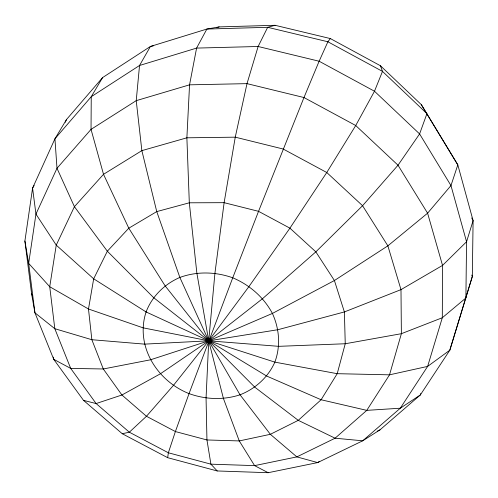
<?xml version="1.0" encoding="UTF-8"?>
<svg xmlns="http://www.w3.org/2000/svg" width="498" height="498" viewBox="0 0 498 498"><rect width="100%" height="100%" fill="white"/><g stroke="black" fill="none" stroke-linecap="round" stroke-linejoin="round"><path stroke-width="0.75" d="M167.67 457.687L168.355 452.782L175.389 431.561L189.047 393.607L232.74 277.797L258.543 211.326L303.973 97.533L319.137 61.229L327.896 41.77L330.355 38.564L380.466 65.767L421.302 104.624L457.811 164.85L473.1 220.608L472.322 276.496L449.825 350.187L420.306 394.989L379.986 429.861L362.687 440.805L317.656 462.586L268.173 472.708L217.221 470.959L167.67 457.687L122.259 433.727L83.515 400.373L53.74 359.338L34.935 312.806L31.617 293.92L24.9 241.032L32.575 188.132L54.942 138.78L66.545 119.464L102.594 77.582L150.427 46.457L206.875 29.052L219.139 26.911L275.058 25.292L330.355 38.564M420.754 393.526L420.306 394.989L400.292 408.211L362.687 440.805L335.092 438.203L298.265 420.343L254.777 387.164L208.718 340.825L165.093 285.815L128.795 228.196L103.516 174.312L91.034 129.38L91.246 96.712L102.594 77.582M65.269 122.271L66.545 119.464M34.132 185.524L32.575 188.132L35.949 214.096L28.672 263.386L34.935 312.806L54.805 328.699L91.85 339.717L144.532 344.13L208.718 340.825L277.896 329.713L344.386 311.941L400.99 289.637L442.535 265.409L466.564 241.748L473.1 220.608L471.687 217.943M319.598 461.297L317.656 462.586L296.852 456.89L270.358 434.306L240.03 394.802L208.718 340.825L179.853 277.436L156.752 211.594L141.862 150.633L136.228 100.658L139.533 65.487L150.427 46.457L153.459 45.816M377.198 431.212L379.986 429.861M216.941 27.589L219.139 26.911M275.058 25.292L267.675 27.309L206.875 29.052L196.592 48.094L189.551 84.828L186.881 137.809L189.315 202.804L196.859 273.128L208.718 340.825L223.428 398.512L239.264 440.929L254.596 465.63L268.173 472.708M122.259 433.727L129.343 432.196L146.462 416.272L173.46 385.352L208.718 340.825L249.006 286.487L289.917 228.159L326.769 172.507L355.721 125.515L374.49 91.234L382.489 71.401L380.466 65.767M83.515 400.373L96.12 403.554L129.343 432.196L168.355 452.782L210.915 464.167L254.596 465.63L296.852 456.89L335.092 438.203L366.771 410.364L389.523 374.832L401.376 333.691L400.99 289.637L387.867 245.844L362.569 205.711L326.769 172.507L283.169 149.02L235.255 137.168L186.881 137.809L141.862 150.633L103.516 174.312L74.42 206.689L56.243 245.116L49.732 286.73L54.805 328.699L70.704 368.414L96.12 403.554L121.917 395.001L160.306 373.849L208.718 340.825L262.552 298.663L315.844 251.851L362.569 205.711L398.014 165.212L419.596 133.931L426.935 113.662L382.489 71.401L327.896 41.77L267.675 27.309L258.132 46.495L247.002 83.639L235.255 137.168L224.125 202.674L214.924 273.24L208.718 340.825L206.06 398.095L206.95 439.958L210.915 464.167L217.221 470.959M421.302 104.624L457.811 164.85L450.97 185.567L427.595 213.188L387.867 245.844L334.413 280.523L272.4 313.435L208.718 340.825L150.44 359.811L103.291 368.974L70.704 368.414L53.74 359.338L53.442 357.091M471.724 275.064L472.322 276.496L449.825 350.187L427.639 366.397L400.292 408.211L366.771 410.364L321.104 399.751L266.667 376.046L208.718 340.825L146.088 311.947L93.68 278.818L56.243 245.116L35.949 214.096L56.99 168.28L91.034 129.38L136.228 100.658L189.551 84.828L247.002 83.639L303.973 97.533L355.721 125.515L398.014 165.212L427.595 213.188L442.535 265.409L442.305 317.743L427.639 366.397L389.523 374.832L337.208 373.687L274.852 362.133L208.718 340.825L143.026 327.815L88.488 309.009L49.732 286.73L28.672 263.386L24.9 241.032M31.617 293.92L32.196 295.358M466.564 241.748L465.891 297.985L442.305 317.743L401.376 333.691L345.245 343.751L278.712 346.334L208.718 340.825L153.589 297.605L107.338 251.21L74.42 206.689L56.99 168.28L54.942 138.78L91.246 96.712L139.533 65.487L196.592 48.094L258.132 46.495L319.137 61.229L374.49 91.234L419.596 133.931L450.97 185.567L466.564 241.748M93.68 278.818L88.488 309.009L91.85 339.717L103.291 368.974L121.917 395.001L146.462 416.272L175.389 431.561L206.95 439.958L239.264 440.929L270.358 434.306L298.265 420.343L321.104 399.751L337.208 373.687L345.245 343.751L344.386 311.941L334.413 280.523L315.844 251.851L289.917 228.159L258.543 211.326L224.125 202.674L189.315 202.804L156.752 211.594L128.795 228.196L107.338 251.21L93.68 278.818M146.088 311.947C134.939 346.054 157.15 381.014 189.047 393.607C205.462 399.533 223.384 400.255 240.03 394.802C255.406 388.782 268.117 377.303 274.852 362.133C280.754 346.222 279.434 328.755 272.4 313.435C263.784 297.244 249.579 284.893 232.74 277.797C215.659 271.709 196.971 271.198 179.853 277.436C164.514 284.084 152.102 296.248 146.088 311.947"/></g></svg>
